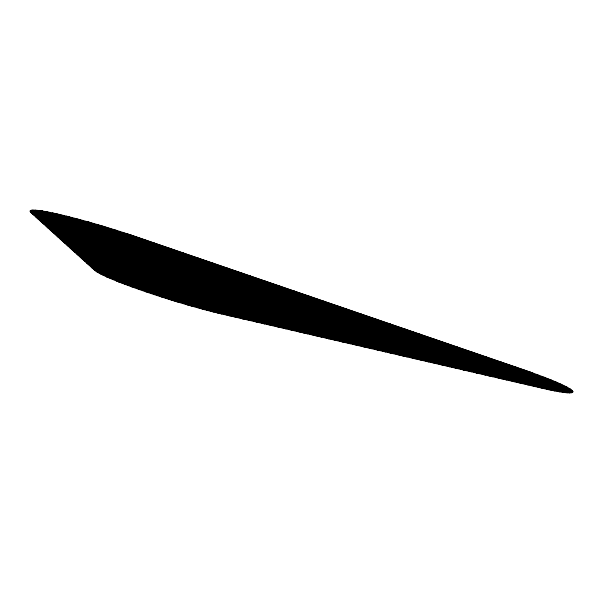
<?xml version="1.0" encoding="UTF-8"?>
<svg xmlns="http://www.w3.org/2000/svg" width="603" height="603" viewBox="0 0 603 603"><rect width="100%" height="100%" fill="white"/><g stroke="black" fill="none" stroke-linecap="round" stroke-linejoin="round"><path stroke-width="0.9" d="M31.371 210.311L42.308 211.027M30.753 212.331L57.715 214.08M33.173 214.547L69.443 216.899M35.622 216.763L79.913 219.635M38.064 218.979L89.643 222.326M40.514 221.195L98.832 224.979M42.964 223.411L107.59 227.602M115.995 230.21L45.413 225.628L471.32 371.787M47.863 227.851L124.067 232.788M50.305 230.067L131.838 235.351M52.755 232.283L139.331 237.899M55.205 234.499L146.725 240.431M57.654 236.715L154.112 242.971M60.104 238.931L161.506 245.511M62.554 241.147L168.9 248.044M64.996 243.363L176.295 250.584M67.446 245.579L183.689 253.124M69.895 247.795L191.083 255.657M72.345 250.011L198.477 258.197M74.795 252.235L205.872 260.73M77.244 254.451L213.266 263.27M79.686 256.667L220.66 265.81M228.055 268.343L82.136 258.883L286.101 328.884M84.586 261.099L235.449 270.883M87.036 263.315L242.836 273.423M89.485 265.531L250.23 275.955M91.935 267.747L257.624 278.496M94.377 269.963L265.019 281.036M97.498 272.224L272.413 283.568M101.832 274.569L279.807 286.108M106.904 276.95L287.201 288.649M112.505 279.37L294.596 291.181M118.542 281.82L301.99 293.721M124.934 284.292L309.384 296.261M131.658 286.787L316.779 298.794M138.675 289.304L324.173 301.334M145.986 291.837L331.56 303.874M153.577 294.385L338.954 306.407M161.468 296.955L346.348 308.947M169.669 299.548L353.742 311.48M178.202 302.156L361.137 314.02M187.118 304.794L368.531 316.56M196.503 307.462L375.925 319.093M206.482 310.161L383.32 321.633M217.359 312.927L390.714 324.173M229.487 315.768L398.108 326.705M241.826 318.633L405.502 329.246M254.165 321.489L412.897 331.786M266.503 324.346L420.291 334.318M278.842 327.203L427.678 336.858M291.181 330.06L435.072 339.399M303.52 332.924L442.466 341.931M315.859 335.781L449.861 344.471M328.198 338.637L457.255 347.011M340.537 341.494L464.649 349.544M352.876 344.351L472.043 352.084M365.214 347.215L479.438 354.624M377.553 350.072L486.832 357.157M389.892 352.928L494.226 359.697M402.231 355.785L501.621 362.23M414.57 358.642L509.015 364.77M426.909 361.506L516.402 367.31M439.248 364.363L523.788 369.843M451.587 367.219L530.979 372.368M463.926 370.076L537.868 374.878M476.264 372.94L544.456 377.357M488.603 375.797L550.705 379.822M500.942 378.654L556.561 382.257M513.281 381.511L561.958 384.669M525.62 384.367L566.745 387.036M537.959 387.232L570.642 389.35M550.758 390.118L572.82 391.543M126.675 233.64L532.796 373.023M100.92 225.597L552.838 380.697M86.5 221.444L561.551 384.48M75.488 218.459L566.858 387.096M66.466 216.16L570.159 389.025M58.868 214.344L572.051 390.465M52.393 212.919L572.812 391.52M46.876 211.819L572.624 392.252M42.195 211.005L571.591 392.696M38.306 210.462L569.775 392.862M35.155 210.183L567.212 392.779M32.758 210.153L563.903 392.44M31.107 210.379L559.84 391.837M30.256 210.884L554.979 390.963M30.271 211.683L549.258 389.794M31.258 212.814L542.557 388.294M32.668 214.095L535.434 386.644M34.085 215.377L528.311 384.993M35.494 216.65L521.188 383.342M36.911 217.932L514.065 381.691M38.321 219.213L506.942 380.041M39.738 220.494L499.819 378.39M41.155 221.776L492.696 376.739M42.564 223.05L485.566 375.089M43.981 224.331L478.443 373.438M46.808 226.894L464.197 370.144M48.217 228.175L457.074 368.493M49.634 229.449L449.951 366.843M51.044 230.73L442.828 365.192M52.461 232.012L435.705 363.541M53.871 233.293L428.575 361.89M55.288 234.575L421.452 360.24M56.705 235.848L414.329 358.589M58.114 237.13L407.206 356.938M59.531 238.411L400.083 355.288M60.941 239.693L392.96 353.637M62.358 240.974L385.837 351.986M63.767 242.248L378.714 350.335M65.184 243.529L371.584 348.685M66.594 244.81L364.461 347.042M68.011 246.092L357.338 345.391M69.42 247.373L350.215 343.74M70.837 248.647L343.092 342.089M72.247 249.928L335.969 340.439M73.664 251.21L328.846 338.788M75.081 252.491L321.723 337.137M76.491 253.773L314.593 335.487M77.908 255.046L307.47 333.836M79.317 256.328L300.347 332.185M80.734 257.609L293.224 330.534M83.561 260.172L278.978 327.233M84.97 261.446L271.855 325.582M86.387 262.727L264.732 323.932M87.797 264.008L257.602 322.288M89.214 265.29L250.479 320.638M90.631 266.571L243.356 318.987M92.04 267.845L236.233 317.336M93.457 269.126L229.11 315.686M94.875 270.408L221.979 314.035M97.045 271.945L214.095 312.12M100.731 274.011L204.703 309.693M106.61 276.822L193.111 306.505M116.522 281.021L177.486 301.937M543.348 388.475L222.771 314.216A82.943 7.085 17.2 0 1 94.709 270.265L31.1 212.671A82.943 7.085 17.2 0 1 137.959 237.424L522.145 369.277A82.943 7.085 17.2 0 1 543.348 388.475"/></g></svg>
